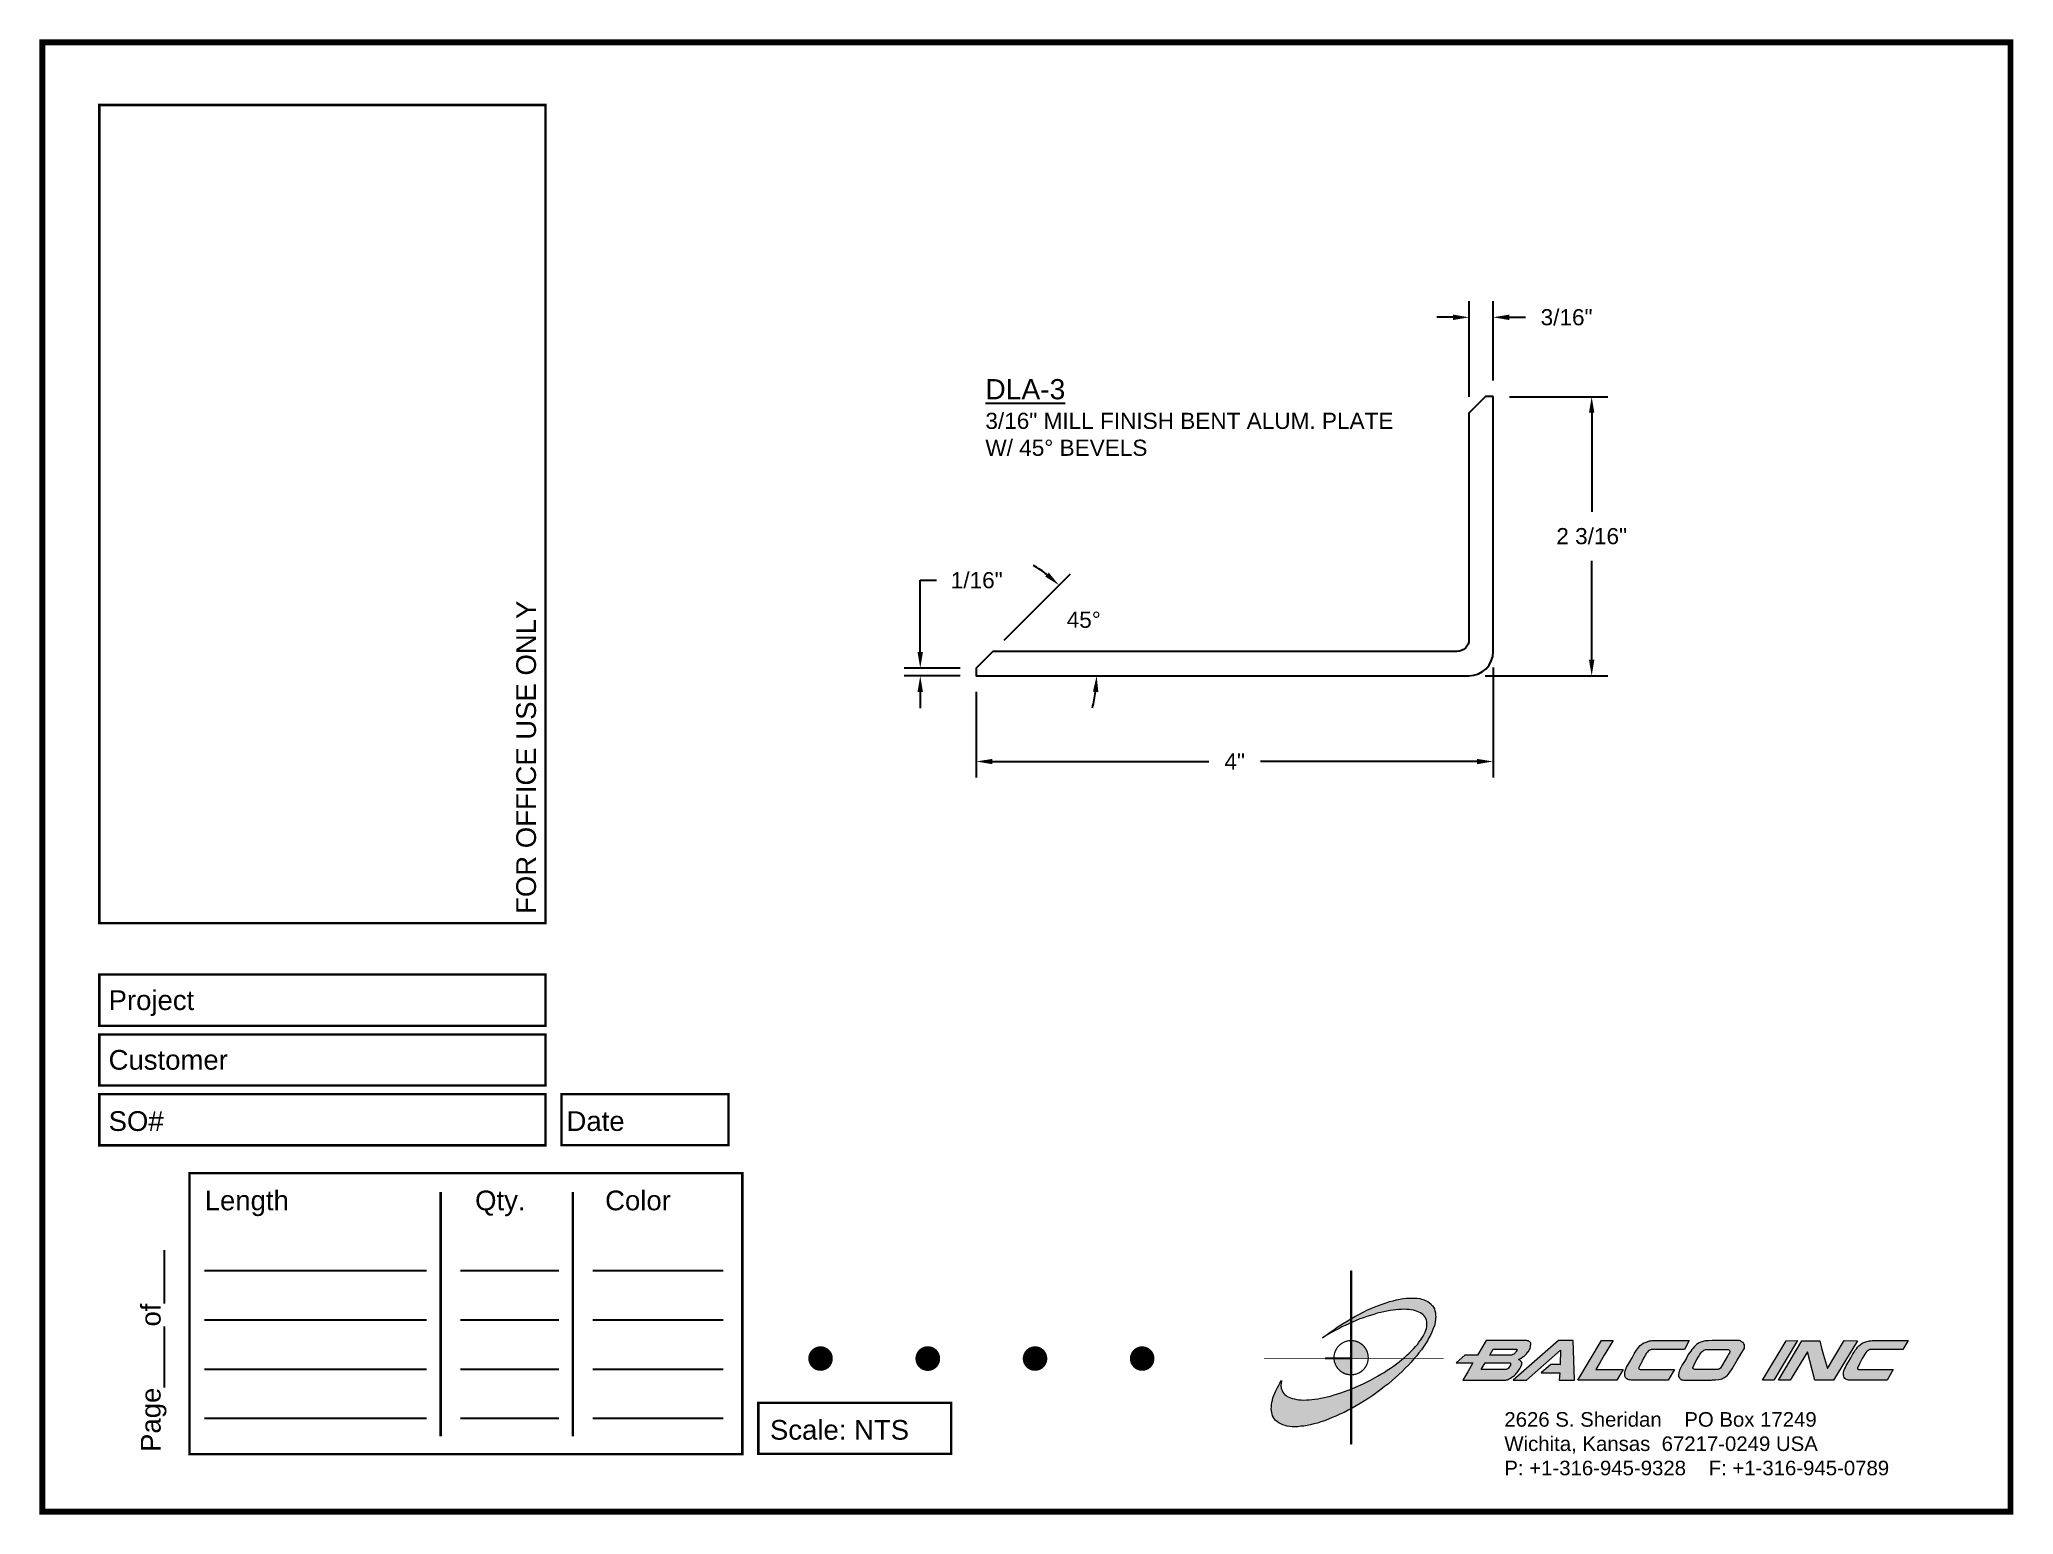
# Paper-space layout 'Breakout' of a CAD drawing. Header units: inches. Extents: x 0 to 10, y 0 to 7.5.
# The model-space entities are those that its viewports show. They can reach past a viewport. Long polylines and large blocks are cut down to what shows.
import ezdxf

# ---------------------------------------------------------------- set-up
doc = ezdxf.new("R2010")
doc.units = ezdxf.units.IN
doc.header["$MEASUREMENT"] = 0
for name, color, linetype in [('Border', 7, 'Continuous'), ('DIMENSIONS', 3, 'Continuous'), ('TEXT', 2, 'Continuous')]:
    doc.layers.add(name, color=color, linetype=linetype)
doc.styles.add('ARIAL', font='arial.ttf')
doc.dimstyles.new('ARIAL', dxfattribs={"dimtxt": 0.125, "dimasz": 0.125, "dimexe": 0.125, "dimexo": 0.125, "dimgap": 0.125, "dimtad": 0, "dimtih": 1, "dimtoh": 1, "dimdec": 4, "dimzin": 3, "dimdsep": 46, "dimlunit": 4, "dimtxsty": 'ARIAL', "dimcen": 0.125, "dimadec": 0, "dimazin": 0, "dimtfac": 1, "dimtdec": 4, "dimtofl": 0, "dimtmove": 0, "dimatfit": 3, "dimfxl": 0, "dimfrac": 2, "dimtolj": 1, "dimtzin": 0, "dimarcsym": 0})

# ---------------------------------------------------------------- blocks, each defined once
blk = doc.blocks.new('CADlogo')
h = blk.add_hatch(color=256)
h.paths.add_polyline_path([(0.918, 1.81), (0.909, 1.81), (0.909, 1.322), (0.918, 1.327)])
h.paths.add_polyline_path([(0.918, 1.285), (0.909, 1.281), (0.909, 1.1), (0.918, 1.1)])
h.paths.add_polyline_path([(0.918, 0.917), (0.909, 0.917), (0.909, 0.762), (0.909, 0.753), (0.91, 0.753), (0.918, 0.753)])
h.paths.add_polyline_path([(0.918, 1.091), (0.918, 1.1), (0.91, 1.1), (0.909, 1.1), (0.909, 0.917), (0.918, 0.917), (0.918, 0.919), (0.915, 0.919)])
h.paths.add_polyline_path([(0.918, 0.412), (0.909, 0.407), (0.909, 0.049), (0.918, 0.049)])
h.paths.add_polyline_path([(0.918, 0.753), (0.909, 0.753), (0.909, 0.606), (0.918, 0.609)])
h.paths.add_polyline_path([(0.918, 0.609), (0.909, 0.606), (0.909, 0.407), (0.918, 0.412)])
h.paths.add_polyline_path([(0.918, 1.327), (0.909, 1.322), (0.909, 1.281), (0.918, 1.285)])
h = blk.add_hatch(color=175)
h.paths.add_polyline_path([(0.574, 0.51), (0.543, 0.506), (0.514, 0.502), (0.487, 0.499), (0.459, 0.499), (0.432, 0.497), (0.406, 0.499), (0.382, 0.5), (0.36, 0.502), (0.338, 0.508), (0.318, 0.511), (0.298, 0.519), (0.282, 0.526), (0.265, 0.533), (0.252, 0.543), (0.24, 0.553), (0.234, 0.559), (0.229, 0.564), (0.22, 0.577), (0.212, 0.592), (0.205, 0.607), (0.203, 0.616), (0.201, 0.627), (0.199, 0.643), (0.201, 0.66), (0.201, 0.671), (0.205, 0.682), (0.207, 0.694), (0.19, 0.667), (0.176, 0.641), (0.161, 0.616), (0.148, 0.59), (0.137, 0.566), (0.128, 0.543), (0.119, 0.519), (0.113, 0.495), (0.108, 0.473), (0.104, 0.451), (0.103, 0.44), (0.103, 0.429), (0.101, 0.409), (0.103, 0.391), (0.104, 0.38), (0.106, 0.371), (0.11, 0.352), (0.115, 0.336), (0.124, 0.318), (0.13, 0.31), (0.135, 0.301), (0.143, 0.294), (0.15, 0.286), (0.165, 0.274), (0.181, 0.263), (0.199, 0.254), (0.22, 0.244), (0.242, 0.237), (0.263, 0.232), (0.289, 0.228), (0.315, 0.226), (0.342, 0.226), (0.371, 0.226), (0.402, 0.23), (0.434, 0.233), (0.467, 0.239), (0.499, 0.246), (0.534, 0.254), (0.571, 0.263), (0.606, 0.275), (0.644, 0.286), (0.682, 0.301), (0.721, 0.318), (0.759, 0.334), (0.799, 0.352), (0.841, 0.371), (0.882, 0.393), (0.909, 0.407), (0.909, 0.606), (0.884, 0.596), (0.847, 0.583), (0.81, 0.57), (0.774, 0.559), (0.739, 0.548), (0.704, 0.537), (0.671, 0.53), (0.638, 0.522), (0.606, 0.515)])
h.paths.add_polyline_path([(1.18, 0.738), (1.109, 0.698), (1.034, 0.661), (0.957, 0.627), (0.918, 0.609), (0.918, 0.412), (0.924, 0.414), (0.964, 0.438), (1.006, 0.462), (1.05, 0.489), (1.092, 0.517), (1.134, 0.544), (1.174, 0.574), (1.215, 0.603), (1.253, 0.634), (1.291, 0.663), (1.328, 0.694), (1.365, 0.725), (1.399, 0.757), (1.432, 0.788), (1.463, 0.819), (1.494, 0.85), (1.524, 0.883), (1.554, 0.917), (1.44, 0.917), (1.429, 0.908), (1.401, 0.886), (1.374, 0.864), (1.343, 0.842), (1.312, 0.822), (1.28, 0.8), (1.248, 0.778), (1.215, 0.758)])
h.paths.add_polyline_path([(1.769, 1.382), (1.767, 1.393), (1.763, 1.404), (1.758, 1.422), (1.749, 1.441), (1.743, 1.45), (1.738, 1.457), (1.73, 1.464), (1.725, 1.472), (1.709, 1.485), (1.692, 1.496), (1.674, 1.506), (1.654, 1.514), (1.632, 1.521), (1.61, 1.527), (1.584, 1.53), (1.559, 1.532), (1.531, 1.532), (1.502, 1.532), (1.471, 1.53), (1.44, 1.527), (1.407, 1.521), (1.374, 1.514), (1.339, 1.505), (1.304, 1.496), (1.268, 1.485), (1.229, 1.472), (1.191, 1.457), (1.152, 1.442), (1.114, 1.426), (1.074, 1.408), (1.034, 1.388), (0.991, 1.367), (0.951, 1.346), (0.918, 1.327), (0.918, 1.285), (0.926, 1.289), (0.964, 1.305), (1.001, 1.32), (1.037, 1.333), (1.074, 1.346), (1.109, 1.356), (1.143, 1.367), (1.178, 1.378), (1.213, 1.386), (1.246, 1.393), (1.277, 1.4), (1.31, 1.406), (1.339, 1.41), (1.368, 1.413), (1.398, 1.417), (1.425, 1.417), (1.452, 1.419), (1.476, 1.417), (1.502, 1.415), (1.524, 1.413), (1.546, 1.408), (1.566, 1.404), (1.584, 1.397), (1.602, 1.389), (1.617, 1.382), (1.632, 1.373), (1.644, 1.362), (1.65, 1.356), (1.655, 1.351), (1.665, 1.338), (1.672, 1.325), (1.677, 1.309), (1.681, 1.294), (1.683, 1.278), (1.683, 1.261), (1.683, 1.252), (1.681, 1.243), (1.677, 1.225), (1.672, 1.207), (1.665, 1.186), (1.655, 1.166), (1.644, 1.146), (1.632, 1.126), (1.619, 1.106), (1.602, 1.084), (1.586, 1.062), (1.568, 1.04), (1.548, 1.018), (1.527, 0.996), (1.504, 0.974), (1.48, 0.952), (1.456, 0.93), (1.44, 0.917), (1.554, 0.917), (1.579, 0.945), (1.602, 0.976), (1.626, 1.007), (1.648, 1.038), (1.668, 1.067), (1.687, 1.097), (1.703, 1.128), (1.719, 1.155), (1.732, 1.185), (1.743, 1.212), (1.752, 1.239), (1.758, 1.252), (1.762, 1.265), (1.767, 1.291), (1.771, 1.314), (1.771, 1.327), (1.773, 1.338), (1.771, 1.362), (1.771, 1.373)])
h.paths.add_polyline_path([(0.867, 1.296), (0.825, 1.271), (0.781, 1.243), (0.741, 1.214), (0.701, 1.186), (0.66, 1.157), (0.622, 1.128), (0.675, 1.161), (0.732, 1.194), (0.79, 1.225), (0.82, 1.239), (0.851, 1.254), (0.909, 1.281), (0.909, 1.322)])
h = blk.add_hatch(color=256)
h.paths.add_polyline_path([(1.074, 0.991), (1.07, 1.001), (1.065, 1.011), (1.059, 1.021), (1.053, 1.03), (1.046, 1.038), (1.039, 1.047), (1.031, 1.054), (1.022, 1.062), (1.014, 1.068), (1.004, 1.074), (0.995, 1.08), (0.985, 1.085), (0.975, 1.089), (0.964, 1.093), (0.954, 1.096), (0.943, 1.098), (0.932, 1.099), (0.921, 1.1), (0.918, 1.1), (0.918, 0.917), (0.94, 0.917), (1.086, 0.917), (1.087, 0.927), (1.086, 0.938), (1.085, 0.949), (1.083, 0.96), (1.081, 0.97), (1.078, 0.981)])
h.paths.add_polyline_path([(0.909, 0.917), (0.739, 0.917), (0.74, 0.91), (0.741, 0.899), (0.743, 0.888), (0.746, 0.878), (0.75, 0.867), (0.754, 0.857), (0.758, 0.847), (0.764, 0.837), (0.77, 0.828), (0.776, 0.819), (0.783, 0.811), (0.791, 0.803), (0.799, 0.795), (0.808, 0.788), (0.817, 0.782), (0.826, 0.776), (0.836, 0.771), (0.846, 0.766), (0.856, 0.762), (0.867, 0.759), (0.877, 0.757), (0.888, 0.755), (0.899, 0.753), (0.909, 0.753)])
h.paths.add_polyline_path([(0.918, 1.1), (0.91, 1.1), (0.909, 1.1), (0.909, 0.917), (0.918, 0.917)])
h = blk.add_hatch(color=256)
h.paths.add_polyline_path([(2.148, 0.874), (2.098, 0.784), (2.049, 0.7), (2.484, 0.7), (2.491, 0.702), (2.501, 0.703), (2.508, 0.705), (2.512, 0.707), (2.517, 0.711), (2.532, 0.72), (2.546, 0.729), (2.554, 0.735), (2.563, 0.74), (2.572, 0.747), (2.581, 0.757), (2.59, 0.768), (2.599, 0.777), (2.616, 0.799), (2.623, 0.811), (2.63, 0.822), (2.636, 0.833), (2.641, 0.844), (2.645, 0.855), (2.647, 0.864), (2.647, 0.879), (2.645, 0.883), (2.641, 0.886), (2.638, 0.892), (2.629, 0.899), (2.619, 0.905), (2.612, 0.91), (2.64, 0.921), (2.658, 0.936), (2.669, 0.943), (2.678, 0.95), (2.694, 0.967), (2.702, 0.976), (2.709, 0.985), (2.716, 0.994), (2.722, 1.005), (2.727, 1.014), (2.731, 1.025), (2.735, 1.038), (2.736, 1.049), (2.738, 1.062), (2.738, 1.073), (2.733, 1.082), (2.727, 1.088), (2.72, 1.093), (2.713, 1.097), (2.704, 1.099), (2.694, 1.1), (2.685, 1.102), (2.674, 1.102), (2.285, 1.102), (2.195, 0.952), (2.069, 0.952), (1.981, 0.874)])
h.paths.add_polyline_path([(2.274, 0.874), (2.53, 0.874), (2.534, 0.865), (2.532, 0.852), (2.524, 0.841), (2.515, 0.828), (2.505, 0.815), (2.493, 0.81), (2.49, 0.808), (2.235, 0.808)], flags=16)
h.paths.add_polyline_path([(2.321, 0.952), (2.356, 1.014), (2.587, 1.014), (2.592, 1.014), (2.597, 1.014), (2.597, 1.003), (2.59, 0.991), (2.583, 0.98), (2.569, 0.966), (2.555, 0.958), (2.546, 0.952), (2.535, 0.952)], flags=16)
h.paths.add_polyline_path([(3.04, 1.002), (3.036, 0.859), (2.941, 0.859), (2.844, 0.773), (3.031, 0.773), (3.027, 0.7), (3.181, 0.7), (3.168, 1.102), (3.02, 1.102), (2.557, 0.7), (2.694, 0.7)])
h.paths.add_polyline_path([(3.214, 0.7), (3.611, 0.7), (3.675, 0.808), (3.397, 0.808), (3.441, 0.881), (3.483, 0.952), (3.574, 1.102), (3.454, 1.102)])
h.paths.add_polyline_path([(3.788, 0.965), (3.766, 0.927), (3.743, 0.885), (3.721, 0.846), (3.71, 0.83), (3.702, 0.811), (3.697, 0.795), (3.693, 0.778), (3.691, 0.769), (3.691, 0.76), (3.691, 0.749), (3.693, 0.74), (3.7, 0.727), (3.708, 0.716), (3.711, 0.714), (3.724, 0.705), (3.733, 0.702), (3.744, 0.702), (3.757, 0.7), (3.774, 0.7), (4.134, 0.7), (4.196, 0.808), (3.854, 0.808), (3.841, 0.808), (3.833, 0.816), (3.836, 0.826), (3.843, 0.841), (3.856, 0.864), (3.869, 0.892), (3.883, 0.921), (3.898, 0.949), (3.914, 0.972), (3.924, 0.983), (3.931, 0.992), (3.943, 1.002), (3.954, 1.008), (3.969, 1.011), (4.297, 1.011), (4.346, 1.102), (4.238, 1.102), (4.15, 1.102), (4.075, 1.1), (3.997, 1.102), (3.982, 1.1), (3.968, 1.1), (3.955, 1.099), (3.942, 1.097), (3.92, 1.089), (3.9, 1.082), (3.889, 1.078), (3.88, 1.073), (3.863, 1.062), (3.849, 1.049), (3.834, 1.035), (3.821, 1.018), (3.81, 1.002), (3.799, 0.983)])
h.paths.add_polyline_path([(4.509, 1.097), (4.496, 1.095), (4.485, 1.093), (4.476, 1.089), (4.465, 1.086), (4.447, 1.077), (4.43, 1.066), (4.421, 1.06), (4.414, 1.055), (4.399, 1.04), (4.386, 1.025), (4.372, 1.011), (4.361, 0.994), (4.35, 0.976), (4.337, 0.96), (4.317, 0.923), (4.297, 0.888), (4.275, 0.855), (4.26, 0.828), (4.255, 0.813), (4.247, 0.799), (4.244, 0.784), (4.242, 0.777), (4.24, 0.769), (4.238, 0.753), (4.238, 0.735), (4.246, 0.722), (4.251, 0.714), (4.253, 0.713), (4.257, 0.711), (4.262, 0.705), (4.269, 0.703), (4.278, 0.702), (4.289, 0.7), (4.564, 0.7), (4.571, 0.7), (4.584, 0.702), (4.613, 0.703), (4.648, 0.707), (4.664, 0.709), (4.677, 0.713), (4.686, 0.716), (4.694, 0.722), (4.705, 0.727), (4.717, 0.735), (4.73, 0.744), (4.741, 0.755), (4.752, 0.769), (4.781, 0.815), (4.833, 0.903), (4.906, 1.025), (4.908, 1.035), (4.908, 1.046), (4.906, 1.051), (4.906, 1.057), (4.9, 1.069), (4.893, 1.08), (4.889, 1.082), (4.888, 1.086), (4.88, 1.089), (4.873, 1.093), (4.866, 1.097), (4.856, 1.1), (4.846, 1.1), (4.844, 1.1), (4.73, 1.1), (4.626, 1.1), (4.58, 1.1), (4.542, 1.099), (4.524, 1.099)])
h.paths.add_polyline_path([(4.527, 1.011), (4.54, 1.011), (4.745, 1.011), (4.752, 1.003), (4.758, 0.998), (4.758, 0.985), (4.756, 0.98), (4.754, 0.974), (4.749, 0.965), (4.743, 0.956), (4.734, 0.941), (4.663, 0.821), (4.648, 0.812), (4.639, 0.81), (4.633, 0.808), (4.622, 0.808), (4.61, 0.808), (4.416, 0.808), (4.398, 0.808), (4.39, 0.813), (4.387, 0.813), (4.385, 0.819), (4.378, 0.825), (4.385, 0.832), (4.408, 0.877), (4.428, 0.914), (4.447, 0.945), (4.454, 0.96), (4.461, 0.971), (4.474, 0.986), (4.487, 0.996), (4.496, 1.002), (4.508, 1.009), (4.516, 1.009)], flags=16)
h.paths.add_polyline_path([(5.089, 0.698), (5.206, 0.698), (5.445, 1.1), (5.33, 1.099)])
h.paths.add_polyline_path([(5.489, 1.099), (5.252, 0.698), (5.37, 0.698), (5.548, 0.987), (5.621, 0.698), (5.811, 0.698), (6.055, 1.099), (5.919, 1.1), (5.749, 0.817), (5.709, 0.954), (5.691, 1.024), (5.672, 1.099)])
h.paths.add_polyline_path([(6.086, 1.06), (6.069, 1.047), (6.056, 1.035), (6.044, 1.018), (6.031, 1.002), (6.02, 0.983), (6.009, 0.965), (5.987, 0.925), (5.965, 0.885), (5.941, 0.846), (5.932, 0.828), (5.923, 0.811), (5.917, 0.795), (5.914, 0.778), (5.912, 0.769), (5.912, 0.758), (5.914, 0.749), (5.916, 0.738), (5.921, 0.725), (5.928, 0.716), (5.936, 0.709), (5.945, 0.705), (5.954, 0.702), (5.965, 0.7), (5.98, 0.7), (5.994, 0.7), (6.355, 0.7), (6.419, 0.806), (6.073, 0.806), (6.056, 0.811), (6.056, 0.821), (6.056, 0.826), (6.064, 0.841), (6.077, 0.864), (6.089, 0.892), (6.104, 0.919), (6.119, 0.947), (6.135, 0.972), (6.144, 0.983), (6.153, 0.992), (6.163, 1), (6.166, 1.003), (6.172, 1.005), (6.178, 1.008), (6.19, 1.011), (6.517, 1.011), (6.569, 1.1), (6.459, 1.102), (6.373, 1.1), (6.296, 1.1), (6.217, 1.1), (6.203, 1.1), (6.19, 1.099), (6.175, 1.099), (6.164, 1.095), (6.141, 1.089), (6.12, 1.082), (6.111, 1.077), (6.102, 1.073)])
blk.add_hatch(color=256).paths.add_polyline_path([(0.918, 0.609), (0.909, 0.606), (0.909, 0.407), (0.918, 0.412)])
for q in [(0.65, 0.917), (0.909, 0.648)]:
    blk.add_line((0.909, 0.917), q)
at = {"color": 7, "lineweight": 0}
for points in [[(0.909, 1.81), (0.918, 1.81), (0.918, 0.049), (0.909, 0.049), (0.909, 1.81)], [(2.738, 1.073), (2.733, 1.082), (2.727, 1.088), (2.72, 1.093), (2.713, 1.097), (2.704, 1.099), (2.694, 1.1), (2.685, 1.102), (2.674, 1.102), (2.285, 1.102), (2.195, 0.952), (2.069, 0.952), (1.981, 0.874), (2.148, 0.874), (2.098, 0.784), (2.049, 0.7), (2.484, 0.7), (2.491, 0.702), (2.501, 0.703), (2.508, 0.705), (2.512, 0.707), (2.517, 0.711), (2.532, 0.72), (2.546, 0.729), (2.554, 0.735), (2.563, 0.74), (2.572, 0.747), (2.581, 0.757), (2.59, 0.768), (2.599, 0.777), (2.616, 0.799), (2.623, 0.811), (2.63, 0.822), (2.636, 0.833), (2.641, 0.844), (2.645, 0.855), (2.647, 0.864), (2.647, 0.874), (2.647, 0.879), (2.645, 0.883), (2.641, 0.886), (2.638, 0.892), (2.629, 0.899), (2.619, 0.905), (2.612, 0.91), (2.64, 0.921), (2.658, 0.936), (2.669, 0.943), (2.678, 0.95), (2.694, 0.967), (2.702, 0.976), (2.709, 0.985), (2.716, 0.994), (2.722, 1.005), (2.727, 1.014), (2.731, 1.025), (2.735, 1.038), (2.736, 1.049), (2.738, 1.062), (2.738, 1.073), (2.738, 1.073)], [(2.587, 0.985), (2.583, 0.98), (2.572, 0.969), (2.565, 0.963), (2.555, 0.958), (2.546, 0.952), (2.535, 0.952), (2.321, 0.952), (2.356, 1.014), (2.587, 1.014), (2.592, 1.014), (2.594, 1.014), (2.596, 1.013), (2.597, 1.011), (2.597, 1.005), (2.596, 1), (2.59, 0.991), (2.587, 0.985), (2.587, 0.985)], [(3.027, 0.7), (3.181, 0.7), (3.168, 1.102), (3.02, 1.102), (2.557, 0.7), (2.694, 0.7), (3.04, 1.002), (3.036, 0.859), (3.038, 0.859), (2.941, 0.859), (2.844, 0.773), (3.031, 0.773), (3.027, 0.7), (3.027, 0.7)], [(3.214, 0.7), (3.454, 1.102), (3.574, 1.102), (3.483, 0.952), (3.441, 0.881), (3.397, 0.808), (3.675, 0.808), (3.611, 0.7), (3.214, 0.7), (3.214, 0.7)], [(3.969, 1.011), (3.96, 1.009), (3.955, 1.007), (3.949, 1.005), (3.946, 1.003), (3.94, 1), (3.931, 0.992), (3.924, 0.983), (3.914, 0.972), (3.898, 0.949), (3.883, 0.921), (3.869, 0.892), (3.856, 0.864), (3.843, 0.841), (3.836, 0.826), (3.834, 0.821), (3.834, 0.817), (3.836, 0.813), (3.839, 0.81), (3.847, 0.808), (3.854, 0.808), (4.196, 0.808), (4.134, 0.7), (3.774, 0.7), (3.757, 0.7), (3.744, 0.702), (3.733, 0.702), (3.724, 0.705), (3.715, 0.711), (3.711, 0.713), (3.708, 0.716), (3.7, 0.727), (3.693, 0.74), (3.691, 0.749), (3.691, 0.76), (3.691, 0.769), (3.693, 0.778), (3.697, 0.795), (3.702, 0.811), (3.71, 0.83), (3.721, 0.846), (3.743, 0.885), (3.766, 0.927), (3.788, 0.965), (3.799, 0.983), (3.81, 1.002), (3.821, 1.018), (3.834, 1.035), (3.849, 1.049), (3.863, 1.062), (3.88, 1.073), (3.889, 1.078), (3.9, 1.082), (3.92, 1.089), (3.942, 1.097), (3.955, 1.099), (3.968, 1.1), (3.982, 1.1), (3.997, 1.102), (4.075, 1.1), (4.15, 1.102), (4.238, 1.102), (4.346, 1.102), (4.297, 1.011), (3.969, 1.011), (3.969, 1.011)], [(4.846, 1.1), (4.844, 1.1), (4.73, 1.1), (4.626, 1.1), (4.58, 1.1), (4.542, 1.099), (4.524, 1.099), (4.509, 1.097), (4.496, 1.095), (4.485, 1.093), (4.476, 1.089), (4.465, 1.086), (4.447, 1.077), (4.43, 1.066), (4.421, 1.06), (4.414, 1.055), (4.399, 1.04), (4.386, 1.025), (4.372, 1.011), (4.361, 0.994), (4.35, 0.976), (4.337, 0.96), (4.317, 0.923), (4.297, 0.888), (4.275, 0.855), (4.26, 0.828), (4.255, 0.813), (4.247, 0.799), (4.244, 0.784), (4.242, 0.777), (4.24, 0.769), (4.238, 0.753), (4.238, 0.735), (4.246, 0.722), (4.251, 0.714), (4.253, 0.713), (4.257, 0.711), (4.262, 0.705), (4.269, 0.703), (4.278, 0.702), (4.289, 0.7), (4.564, 0.7), (4.571, 0.7), (4.584, 0.702), (4.613, 0.703), (4.648, 0.707), (4.664, 0.709), (4.677, 0.713), (4.686, 0.716), (4.694, 0.722), (4.705, 0.727), (4.717, 0.735), (4.73, 0.744), (4.741, 0.755), (4.752, 0.769), (4.781, 0.815), (4.833, 0.903), (4.906, 1.025), (4.908, 1.035), (4.908, 1.046), (4.906, 1.051), (4.906, 1.057), (4.9, 1.069), (4.897, 1.075), (4.893, 1.08), (4.889, 1.082), (4.888, 1.086), (4.88, 1.089), (4.873, 1.093), (4.866, 1.097), (4.856, 1.1), (4.846, 1.1), (4.846, 1.1)], [(4.734, 0.941), (4.663, 0.821), (4.653, 0.815), (4.646, 0.811), (4.639, 0.81), (4.633, 0.808), (4.622, 0.808), (4.61, 0.808), (4.416, 0.808), (4.403, 0.808), (4.396, 0.81), (4.39, 0.813), (4.388, 0.813), (4.386, 0.815), (4.385, 0.819), (4.383, 0.821), (4.383, 0.826), (4.383, 0.83), (4.385, 0.832), (4.408, 0.877), (4.428, 0.914), (4.447, 0.945), (4.454, 0.96), (4.461, 0.971), (4.471, 0.982), (4.478, 0.989), (4.487, 0.996), (4.496, 1.002), (4.505, 1.007), (4.511, 1.009), (4.516, 1.009), (4.527, 1.011), (4.54, 1.011), (4.743, 1.011), (4.749, 1.007), (4.752, 1.003), (4.756, 1), (4.758, 0.994), (4.758, 0.985), (4.756, 0.98), (4.754, 0.974), (4.749, 0.965), (4.743, 0.956), (4.734, 0.941), (4.734, 0.941)], [(5.089, 0.698), (5.33, 1.099), (5.445, 1.1), (5.206, 0.698), (5.091, 0.698), (5.089, 0.698), (5.089, 0.698)], [(5.811, 0.698), (5.621, 0.698), (5.548, 0.987), (5.37, 0.698), (5.252, 0.698), (5.489, 1.099), (5.672, 1.099), (5.691, 1.024), (5.709, 0.954), (5.749, 0.817), (5.919, 1.1), (6.055, 1.099), (5.811, 0.698), (5.811, 0.698)], [(6.19, 1.011), (6.181, 1.009), (6.175, 1.007), (6.172, 1.005), (6.166, 1.003), (6.163, 1), (6.153, 0.992), (6.144, 0.983), (6.135, 0.972), (6.119, 0.947), (6.104, 0.919), (6.089, 0.892), (6.077, 0.864), (6.064, 0.841), (6.056, 0.826), (6.056, 0.821), (6.056, 0.815), (6.058, 0.811), (6.062, 0.81), (6.067, 0.808), (6.077, 0.806), (6.419, 0.806), (6.355, 0.7), (5.994, 0.7), (5.98, 0.7), (5.965, 0.7), (5.954, 0.702), (5.945, 0.705), (5.936, 0.709), (5.932, 0.713), (5.928, 0.716), (5.921, 0.725), (5.916, 0.738), (5.914, 0.749), (5.912, 0.758), (5.912, 0.769), (5.914, 0.778), (5.917, 0.795), (5.923, 0.811), (5.932, 0.828), (5.941, 0.846), (5.965, 0.885), (5.987, 0.925), (6.009, 0.965), (6.02, 0.983), (6.031, 1.002), (6.044, 1.018), (6.056, 1.035), (6.069, 1.047), (6.086, 1.06), (6.102, 1.073), (6.111, 1.077), (6.12, 1.082), (6.141, 1.089), (6.164, 1.095), (6.175, 1.099), (6.19, 1.099), (6.203, 1.1), (6.217, 1.1), (6.296, 1.1), (6.373, 1.1), (6.459, 1.102), (6.569, 1.1), (6.517, 1.011), (6.19, 1.011), (6.19, 1.011)], [(2.484, 0.808), (2.235, 0.808), (2.274, 0.874), (2.524, 0.874), (2.53, 0.872), (2.532, 0.87), (2.533, 0.866), (2.533, 0.863), (2.532, 0.852), (2.524, 0.841), (2.515, 0.828), (2.506, 0.817), (2.501, 0.813), (2.493, 0.81), (2.49, 0.808), (2.486, 0.808), (2.484, 0.808), (2.484, 0.808)]]:
    blk.add_lwpolyline(points, dxfattribs=at)
at = {"color": 175, "lineweight": 0}
blk.add_lwpolyline([(1.758, 1.422), (1.763, 1.404), (1.767, 1.393), (1.769, 1.382), (1.771, 1.373), (1.771, 1.362), (1.773, 1.338), (1.771, 1.327), (1.771, 1.314), (1.767, 1.291), (1.762, 1.265), (1.758, 1.252), (1.752, 1.239), (1.743, 1.212), (1.732, 1.185), (1.719, 1.155), (1.703, 1.128), (1.687, 1.097), (1.668, 1.067), (1.648, 1.038), (1.626, 1.007), (1.602, 0.976), (1.579, 0.945), (1.551, 0.914), (1.524, 0.883), (1.494, 0.85), (1.463, 0.819), (1.432, 0.788), (1.399, 0.757), (1.365, 0.725), (1.328, 0.694), (1.291, 0.663), (1.253, 0.634), (1.215, 0.603), (1.174, 0.574), (1.134, 0.544), (1.092, 0.517), (1.05, 0.489), (1.006, 0.462), (0.964, 0.438), (0.924, 0.414), (0.882, 0.393), (0.841, 0.371), (0.799, 0.352), (0.759, 0.334), (0.721, 0.318), (0.682, 0.301), (0.644, 0.286), (0.606, 0.275), (0.571, 0.263), (0.534, 0.254), (0.499, 0.246), (0.467, 0.239), (0.434, 0.233), (0.402, 0.23), (0.371, 0.226), (0.342, 0.226), (0.315, 0.226), (0.289, 0.228), (0.263, 0.232), (0.242, 0.237), (0.22, 0.244), (0.199, 0.254), (0.181, 0.263), (0.165, 0.274), (0.15, 0.286), (0.143, 0.294), (0.135, 0.301), (0.13, 0.31), (0.124, 0.318), (0.115, 0.336), (0.11, 0.352), (0.106, 0.371), (0.104, 0.38), (0.103, 0.391), (0.101, 0.409), (0.103, 0.429), (0.103, 0.44), (0.104, 0.451), (0.108, 0.473), (0.113, 0.495), (0.119, 0.519), (0.128, 0.543), (0.137, 0.566), (0.148, 0.59), (0.161, 0.616), (0.176, 0.641), (0.19, 0.667), (0.207, 0.694), (0.205, 0.682), (0.201, 0.671), (0.201, 0.66), (0.199, 0.649), (0.199, 0.638), (0.201, 0.627), (0.203, 0.616), (0.205, 0.607), (0.212, 0.592), (0.22, 0.577), (0.229, 0.564), (0.234, 0.559), (0.24, 0.553), (0.252, 0.543), (0.265, 0.533), (0.282, 0.526), (0.298, 0.519), (0.318, 0.511), (0.338, 0.508), (0.36, 0.502), (0.382, 0.5), (0.406, 0.499), (0.432, 0.497), (0.459, 0.499), (0.487, 0.499), (0.514, 0.502), (0.543, 0.506), (0.574, 0.51), (0.606, 0.515), (0.638, 0.522), (0.671, 0.53), (0.704, 0.537), (0.739, 0.548), (0.774, 0.559), (0.81, 0.57), (0.847, 0.583), (0.884, 0.596), (0.92, 0.61), (0.957, 0.627), (1.034, 0.661), (1.109, 0.698), (1.18, 0.738), (1.215, 0.758), (1.248, 0.778), (1.28, 0.8), (1.312, 0.822), (1.343, 0.842), (1.374, 0.864), (1.401, 0.886), (1.429, 0.908), (1.456, 0.93), (1.48, 0.952), (1.504, 0.974), (1.527, 0.996), (1.548, 1.018), (1.568, 1.04), (1.586, 1.062), (1.602, 1.084), (1.619, 1.106), (1.632, 1.126), (1.644, 1.146), (1.655, 1.166), (1.665, 1.186), (1.672, 1.207), (1.677, 1.225), (1.681, 1.243), (1.683, 1.252), (1.683, 1.261), (1.683, 1.278), (1.681, 1.294), (1.677, 1.309), (1.672, 1.325), (1.665, 1.338), (1.655, 1.351), (1.65, 1.356), (1.644, 1.362), (1.632, 1.373), (1.617, 1.382), (1.602, 1.389), (1.584, 1.397), (1.566, 1.404), (1.546, 1.408), (1.524, 1.413), (1.502, 1.415), (1.476, 1.417), (1.452, 1.419), (1.425, 1.417), (1.398, 1.417), (1.368, 1.413), (1.339, 1.41), (1.31, 1.406), (1.277, 1.4), (1.246, 1.393), (1.213, 1.386), (1.178, 1.378), (1.143, 1.367), (1.109, 1.356), (1.074, 1.346), (1.037, 1.333), (1.001, 1.32), (0.964, 1.305), (0.926, 1.289), (0.851, 1.254), (0.82, 1.239), (0.79, 1.225), (0.732, 1.194), (0.675, 1.161), (0.622, 1.128), (0.66, 1.157), (0.701, 1.186), (0.741, 1.214), (0.781, 1.243), (0.825, 1.271), (0.867, 1.296), (0.909, 1.322), (0.951, 1.346), (0.991, 1.367), (1.034, 1.388), (1.074, 1.408), (1.114, 1.426), (1.152, 1.442), (1.191, 1.457), (1.229, 1.472), (1.268, 1.485), (1.304, 1.496), (1.339, 1.505), (1.374, 1.514), (1.407, 1.521), (1.44, 1.527), (1.471, 1.53), (1.502, 1.532), (1.531, 1.532), (1.559, 1.532), (1.584, 1.53), (1.61, 1.527), (1.632, 1.521), (1.654, 1.514), (1.674, 1.506), (1.692, 1.496), (1.709, 1.485), (1.725, 1.472), (1.73, 1.464), (1.738, 1.457), (1.743, 1.45), (1.749, 1.441), (1.758, 1.422), (1.758, 1.422)], dxfattribs=at)
at = {"color": 7, "lineweight": 0, "const_width": 0.0128}
blk.add_lwpolyline([(1.087, 0.927), (1.086, 0.938), (1.085, 0.949), (1.083, 0.96), (1.081, 0.97), (1.078, 0.981), (1.074, 0.991), (1.07, 1.001), (1.065, 1.011), (1.059, 1.021), (1.053, 1.03), (1.046, 1.038), (1.039, 1.047), (1.031, 1.054), (1.022, 1.062), (1.014, 1.068), (1.004, 1.074), (0.995, 1.08), (0.985, 1.085), (0.975, 1.089), (0.964, 1.093), (0.954, 1.096), (0.943, 1.098), (0.932, 1.099), (0.921, 1.1), (0.91, 1.1), (0.899, 1.1), (0.888, 1.099), (0.877, 1.097), (0.867, 1.094), (0.856, 1.091), (0.846, 1.087), (0.836, 1.082), (0.826, 1.077), (0.817, 1.071), (0.808, 1.065), (0.799, 1.058), (0.791, 1.05), (0.783, 1.043), (0.776, 1.034), (0.77, 1.025), (0.764, 1.016), (0.758, 1.006), (0.754, 0.996), (0.75, 0.986), (0.746, 0.976), (0.743, 0.965), (0.741, 0.954), (0.74, 0.943), (0.739, 0.932), (0.739, 0.921), (0.74, 0.91), (0.741, 0.899), (0.743, 0.888), (0.746, 0.878), (0.75, 0.867), (0.754, 0.857), (0.758, 0.847), (0.764, 0.837), (0.77, 0.828), (0.776, 0.819), (0.783, 0.811), (0.791, 0.803), (0.799, 0.795), (0.808, 0.788), (0.817, 0.782), (0.826, 0.776), (0.836, 0.771), (0.846, 0.766), (0.856, 0.762), (0.867, 0.759), (0.877, 0.757), (0.888, 0.755), (0.899, 0.753), (0.91, 0.753), (0.921, 0.753), (0.932, 0.754), (0.943, 0.756), (0.954, 0.758), (0.964, 0.761), (0.975, 0.764), (0.985, 0.769), (0.995, 0.773), (1.004, 0.779), (1.014, 0.785), (1.022, 0.792), (1.031, 0.799), (1.039, 0.807), (1.046, 0.815), (1.053, 0.824), (1.059, 0.833), (1.065, 0.842), (1.07, 0.852), (1.074, 0.862), (1.078, 0.872), (1.081, 0.883), (1.083, 0.894), (1.085, 0.905), (1.086, 0.916), (1.087, 0.927)], dxfattribs=at)
at = {"color": 7, "lineweight": 0}
blk.add_lwpolyline([(1.853, 0.917, 0.0091, 0.0091, 0), (0.029, 0.917, 0.00366, 0.00366, 0), (0.029, 0.917, 0.00366, 0.00366, 0)], format="xyseb", dxfattribs=at)
blk = doc.blocks.new('ACADlogo')
blk.add_blockref('CADlogo', (-0.011, 7.152))
blk = doc.blocks.new('ejccornerdetailsheet')
at = {"layer": 'Border', "color": 253}
for p, q in [((0.823, 1.224), (1.95, 1.224)), ((2.122, 1.224), (2.622, 1.224)), ((2.794, 1.224), (3.457, 1.224)), ((0.823, 0.974), (1.95, 0.974)), ((2.122, 0.974), (2.622, 0.974)), ((2.794, 0.974), (3.457, 0.974)), ((0.823, 0.724), (1.95, 0.724)), ((2.122, 0.724), (2.622, 0.724)), ((2.794, 0.724), (3.457, 0.724)), ((0.823, 0.474), (1.95, 0.474)), ((2.122, 0.474), (2.622, 0.474)), ((2.794, 0.474), (3.457, 0.474))]:
    blk.add_line(p, q, dxfattribs=at)
at = {"layer": 'Border'}
for points, const_width in [([(0, 7.461), (9.993, 7.461), (9.993, 0), (0, 0)], 0.03), ([(0.289, 7.143), (2.554, 7.143), (2.554, 2.988), (0.289, 2.988)], 0.0125), ([(0.289, 2.727), (2.554, 2.727), (2.554, 2.467), (0.289, 2.467)], 0.0125), ([(0.289, 2.423), (2.554, 2.423), (2.554, 2.164), (0.289, 2.164)], 0.0125), ([(0.289, 2.12), (2.554, 2.12), (2.554, 1.86), (0.289, 1.86)], 0.0125), ([(2.636, 1.861), (2.636, 2.12), (3.484, 2.12), (3.484, 1.861)], 0.0125), ([(3.554, 0.292), (0.747, 0.292), (0.747, 1.718), (3.554, 1.718)], 0.0125), ([(3.635, 0.552), (4.614, 0.552), (4.614, 0.293), (3.635, 0.293)], 0.0125)]:
    blk.add_lwpolyline(points, close=True, dxfattribs=dict(at, const_width=const_width))
at = {"layer": 'Border', "const_width": 0.0125}
for points in [[(2.022, 1.623), (2.022, 0.382)], [(2.693, 1.623), (2.693, 0.382)]]:
    blk.add_lwpolyline(points, dxfattribs=at)
at = {"layer": 'Border', "color": 175, "const_width": 0.0625}
for points in [[(3.92, 0.777, 1), (3.982, 0.777, 1)], [(4.464, 0.777, 1), (4.527, 0.777, 1)], [(5.009, 0.777, 1), (5.071, 0.777, 1)], [(5.553, 0.777, 1), (5.615, 0.777, 1)]]:
    blk.add_lwpolyline(points, format="xyb", close=True, dxfattribs=at)
at = {"layer": 'Border', "xscale": 0.5, "yscale": 0.5, "zscale": 0.5}
blk.add_blockref('ACADlogo', (6.194, -3.258), dxfattribs=at)
at = {"layer": 'Border', "style": 'ARIAL'}
for s, p in [('FOR OFFICE USE ONLY', (2.506, 3.035)), ('Page%%u        %%uof%%u       ', (0.6, 0.303))]:
    blk.add_text(s, height=0.1, rotation=90, dxfattribs=at).set_placement(p)
for s, p in [('Project', (0.336, 2.547)), ('Customer', (0.336, 2.244)), ('SO#', (0.336, 1.933)), ('Date', (2.661, 1.933)), ('Length', (0.824, 1.53)), ('Qty.', (2.197, 1.53)), ('Color', (2.857, 1.53)), ('Scale: NTS', (3.694, 0.365))]:
    blk.add_text(s, height=0.1, dxfattribs=at).set_placement(p)
at = {"layer": 'Border', "insert": (7.423, 0.505), "char_height": 0.074, "width": 2.3438, "attachment_point": 1, "style": 'ARIAL'}
blk.add_mtext('2626 S. Sheridan    PO Box 17249\\PWichita, Kansas  67217-0249 USA \\PP: +1-316-945-9328    F: +1-316-945-0789', dxfattribs=at)
blk = doc.blocks.new('*D9')
at = {"layer": 'Defpoints', "color": 0}
for p in [(35.178, 6.407), (31.178, 6.219), (35.178, 5.556)]:
    blk.add_point(p, dxfattribs=at)
at = {"layer": 'DIMENSIONS', "color": 0, "lineweight": -2}
for p, q in [((35.178, 6.282), (35.178, 5.431)), ((31.178, 6.094), (31.178, 5.431)), ((31.303, 5.556), (32.979, 5.556)), ((35.053, 5.556), (33.378, 5.556))]:
    blk.add_line(p, q, dxfattribs=at)
at = {"layer": 'DIMENSIONS', "color": 0}
for points in [[(31.303, 5.576), (31.303, 5.535), (31.178, 5.556)], [(35.053, 5.576), (35.053, 5.535), (35.178, 5.556)]]:
    blk.add_solid(points, dxfattribs=at)
at = {"layer": 'DIMENSIONS', "color": 0, "insert": (33.178, 5.556), "char_height": 0.125, "attachment_point": 5, "style": 'ARIAL'}
blk.add_mtext('\\A1;4"', dxfattribs=at)
blk = doc.blocks.new('*D10')
at = {"layer": 'Defpoints', "color": 0}
for p in [(35.178, 8.379), (35.94, 8.379), (34.991, 6.219)]:
    blk.add_point(p, dxfattribs=at)
at = {"layer": 'DIMENSIONS', "color": 0, "lineweight": -2}
for p, q in [((35.303, 8.379), (36.065, 8.379)), ((35.94, 8.254), (35.94, 7.489)), ((35.94, 6.344), (35.94, 7.109)), ((35.116, 6.219), (36.065, 6.219))]:
    blk.add_line(p, q, dxfattribs=at)
at = {"layer": 'DIMENSIONS', "color": 0}
for points in [[(35.919, 8.254), (35.961, 8.254), (35.94, 8.379)], [(35.919, 6.344), (35.961, 6.344), (35.94, 6.219)]]:
    blk.add_solid(points, dxfattribs=at)
at = {"layer": 'DIMENSIONS', "color": 0, "insert": (35.94, 7.299), "char_height": 0.125, "attachment_point": 5, "style": 'ARIAL'}
blk.add_mtext('\\A1;2 3/16"', dxfattribs=at)
blk = doc.blocks.new('*D11')
at = {"layer": 'Defpoints', "color": 0}
for p in [(30.745, 6.279), (31.178, 6.279), (31.178, 6.219)]:
    blk.add_point(p, dxfattribs=at)
at = {"layer": 'DIMENSIONS', "color": 0, "lineweight": -2}
for p, q in [((30.745, 6.404), (30.745, 6.958)), ((30.745, 6.958), (30.87, 6.958)), ((31.053, 6.279), (30.62, 6.279)), ((31.053, 6.219), (30.62, 6.219)), ((30.745, 6.094), (30.745, 5.969))]:
    blk.add_line(p, q, dxfattribs=at)
at = {"layer": 'DIMENSIONS', "color": 0}
for points in [[(30.724, 6.404), (30.766, 6.404), (30.745, 6.279)], [(30.724, 6.094), (30.766, 6.094), (30.745, 6.219)]]:
    blk.add_solid(points, dxfattribs=at)
at = {"layer": 'DIMENSIONS', "color": 0, "insert": (31.182, 6.958), "char_height": 0.125, "attachment_point": 5, "style": 'ARIAL'}
blk.add_mtext('\\A1;1/16"', dxfattribs=at)
blk = doc.blocks.new('*D12')
at = {"layer": 'Defpoints', "color": 0}
for p in [(35.178, 8.993), (34.991, 8.252), (35.178, 8.379)]:
    blk.add_point(p, dxfattribs=at)
at = {"layer": 'DIMENSIONS', "color": 0, "lineweight": -2}
for p, q in [((34.991, 8.377), (34.991, 9.118)), ((35.178, 8.504), (35.178, 9.118)), ((34.866, 8.993), (34.741, 8.993)), ((35.303, 8.993), (35.428, 8.993))]:
    blk.add_line(p, q, dxfattribs=at)
at = {"layer": 'DIMENSIONS', "color": 0}
for points in [[(34.866, 9.014), (34.866, 8.972), (34.991, 8.993)], [(35.303, 9.014), (35.303, 8.972), (35.178, 8.993)]]:
    blk.add_solid(points, dxfattribs=at)
at = {"layer": 'DIMENSIONS', "color": 0, "insert": (35.746, 8.993), "char_height": 0.125, "attachment_point": 5, "style": 'ARIAL'}
blk.add_mtext('\\A1;3/16"', dxfattribs=at)
blk = doc.blocks.new('*D13')
at = {"layer": 'Defpoints', "color": 0}
for p in [(32.076, 6.476), (31.178, 6.279), (31.306, 6.407), (31.178, 6.219), (34.991, 6.219)]:
    blk.add_point(p, dxfattribs=at)
at = {"layer": 'DIMENSIONS', "color": 0, "lineweight": -2}
blk.add_line((31.394, 6.495), (31.908, 7.008), dxfattribs=at)
for start, end in [(52.2298, 59.4596), (345.5404, 352.7702)]:
    blk.add_arc((31.118, 6.219), 0.991, start, end, dxfattribs=at)
at = {"layer": 'DIMENSIONS', "color": 0}
for points in [[(31.739, 7.018), (31.712, 6.987), (31.819, 6.92)], [(32.081, 6.096), (32.123, 6.093), (32.11, 6.219)]]:
    blk.add_solid(points, dxfattribs=at)
at = {"layer": 'DIMENSIONS', "color": 0, "insert": (32.01, 6.652), "char_height": 0.125, "attachment_point": 5, "style": 'ARIAL'}
blk.add_mtext('\\A1;45°', dxfattribs=at)

msp = doc.modelspace()

# ---------------------------------------------------------------- linework, layer by layer
at = {"color": 0}
msp.add_lwpolyline([(35.17832, 8.3791), (35.11832, 8.3791), (34.99082, 8.2516), (34.99082, 6.50042, -0.41421356), (34.89707, 6.40667), (31.30582, 6.40667), (31.17832, 6.27917), (31.17832, 6.21917), (34.99082, 6.21917, 0.41421356), (35.17832, 6.40667)], format="xyb", close=True, dxfattribs=at)

# ---------------------------------------------------------------- texts
at = {"layer": 'TEXT', "insert": (31.24886, 8.51498), "char_height": 0.15625, "width": 4.8125, "attachment_point": 1, "style": 'ARIAL'}
msp.add_mtext('{\\LDLA-3\\P\\H0.8x;\\l3/16" MILL FINISH BENT ALUM. PLATE\\PW/ 45° BEVELS}', dxfattribs=at)

# ---------------------------------------------------------------- dimensions: what is measured, and where the dimension line sits
at = {"layer": 'DIMENSIONS'}
for base, p1, p2, picture, middle in [((35.17832, 8.99287), (34.99082, 8.2516), (35.17832, 8.3791), '*D12', (35.74649, 8.99287)), ((35.17832, 5.55566), (31.17832, 6.21917), (35.17832, 6.40667), '*D9', (33.17832, 5.55566))]:
    dim = msp.add_linear_dim(base=base, p1=p1, p2=p2, dimstyle='ARIAL', dxfattribs=at)
    dim.commit()
    dim.dimension.update_dxf_attribs({"geometry": picture, "text_midpoint": middle})
dim = msp.add_linear_dim(base=(35.93967, 8.3791), p1=(34.99082, 6.21917), p2=(35.17832, 8.3791), angle=90, dimstyle='ARIAL', dxfattribs=at)
dim.commit()
dim.dimension.update_dxf_attribs({"geometry": '*D10', "text_midpoint": (35.93967, 7.29913)})
dim = msp.add_linear_dim(base=(30.74478, 6.27917), p1=(31.17832, 6.21917), p2=(31.17832, 6.27917), angle=90, dimstyle='ARIAL', dxfattribs=at)
dim.commit()
dim.dimension.update_dxf_attribs({"geometry": '*D11', "text_midpoint": (31.1821, 6.95809), "dimtype": 160})
dim = msp.add_angular_dim_2l(base=(32.07582, 6.47573), line1=((31.17832, 6.21917), (34.99082, 6.21917)), line2=((31.30582, 6.40667), (31.17832, 6.27917)), dimstyle='ARIAL', dxfattribs=at)
dim.commit()
dim.dimension.update_dxf_attribs({"geometry": '*D13', "text_midpoint": (32.00989, 6.65245), "dimtype": 162})

psp = doc.layouts.new('Breakout')

# ---------------------------------------------------------------- block references
psp.add_blockref('ejccornerdetailsheet', (0, 0))

# ---------------------------------------------------------------- viewports
at = {"layer": '0'}
psp.add_viewport(center=(4.997, 3.73), size=(9.993, 7.46055), view_center_point=(31.56766, 5.43542), view_height=11.3684525, dxfattribs=at)

doc.saveas('drawing.dxf')
